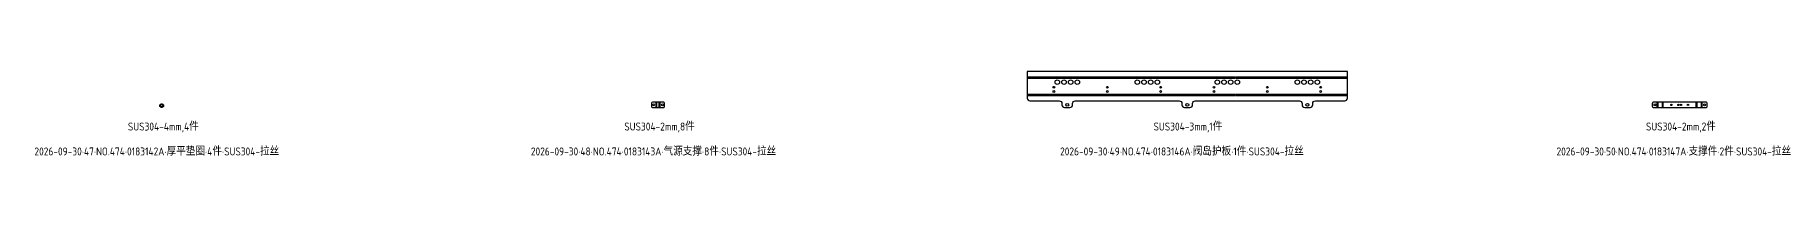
# Model space of a CAD drawing. Header units: inches. Extents: x -1146 to 223752, y 26431 to 27942.
# Drawn here: x 55210 to 61756, y 26431 to 26746 of the extents above; entities that cross this region are included whole.
import ezdxf

# ---------------------------------------------------------------- set-up
doc = ezdxf.new("R2010")
doc.units = ezdxf.units.IN
doc.header["$LTSCALE"] = 0.194989
doc.linetypes.add('CENTER', pattern=[50.8, 31.75, -6.35, 6.35, -6.35])
doc.layers.add('可见 (ISO)', color=7, linetype='Continuous', lineweight=25)
doc.layers.add('折弯线', color=1, linetype='CENTER')
doc.styles.add('Z-English', font='gbenor.shx', dxfattribs={"height": 10, "bigfont": 'hztxt.shx'})

msp = doc.modelspace()

# ---------------------------------------------------------------- linework, layer by layer
at = {"layer": '可见 (ISO)'}
for points in [[(58930.4, 26645.7, 0.414214), (58940.4, 26635.7), (59050.4, 26635.7, -0.414214), (59060.4, 26625.7), (59060.4, 26620.7, 0.414214), (59070.4, 26610.7), (59090.4, 26610.7, 0.414214), (59100.4, 26620.7), (59100.4, 26625.7, -0.414214), (59110.4, 26635.7), (59500.4, 26635.7, -0.414214), (59510.4, 26625.7), (59510.4, 26620.7, 0.414214), (59520.4, 26610.7), (59540.4, 26610.7, 0.414214), (59550.4, 26620.7), (59550.4, 26625.7, -0.414214), (59560.4, 26635.7), (59950.4, 26635.7, -0.414214), (59960.4, 26625.7), (59960.4, 26620.7, 0.414214), (59970.4, 26610.7), (59990.4, 26610.7, 0.414214), (60000.4, 26620.7), (60000.4, 26625.7, -0.414214), (60010.4, 26635.7), (60120.4, 26635.7, 0.414214), (60130.4, 26645.7), (60130.4, 26745.7), (58930.4, 26745.7)], [(57521.9, 26615.7, 0.414214), (57526.9, 26610.7), (57565.9, 26610.7, 0.414214), (57570.9, 26615.7), (57570.9, 26625.7, 0.414214), (57565.9, 26630.7), (57526.9, 26630.7, 0.414214), (57521.9, 26625.7)], [(61273.5, 26615.7, 0.414214), (61278.5, 26610.7), (61474.5, 26610.7, 0.414214), (61479.5, 26615.7), (61479.5, 26625.7, 0.414214), (61474.5, 26630.7), (61278.5, 26630.7, 0.414214), (61273.5, 26625.7)]]:
    msp.add_lwpolyline(points, format="xyb", close=True, dxfattribs=at)
for centre, radius in [((59042.9, 26705.7), 8.5), ((59067.9, 26705.7), 8.5), ((59092.9, 26705.7), 8.5), ((59117.9, 26705.7), 8.5), ((59342.9, 26705.7), 8.5), ((59367.9, 26705.7), 8.5), ((59392.9, 26705.7), 8.5), ((59417.9, 26705.7), 8.5), ((59642.9, 26705.7), 8.5), ((59667.9, 26705.7), 8.5), ((59692.9, 26705.7), 8.5), ((59717.9, 26705.7), 8.5), ((59942.9, 26705.7), 8.5), ((59967.9, 26705.7), 8.5), ((59992.9, 26705.7), 8.5), ((60017.9, 26705.7), 8.5), ((59030.4, 26686.7), 3.25), ((59030.4, 26670.7), 3.25), ((59230.4, 26686.7), 3.25), ((59230.4, 26670.7), 3.25), ((59430.4, 26686.7), 3.25), ((59430.4, 26670.7), 3.25), ((59630.4, 26686.7), 3.25), ((59630.4, 26670.7), 3.25), ((59830.4, 26686.7), 3.25), ((59830.4, 26670.7), 3.25), ((60030.4, 26686.7), 3.25), ((60030.4, 26670.7), 3.25), ((55685.3, 26617.7), 7), ((55685.3, 26617.7), 4), ((57529.9, 26620.7), 3.25), ((57562.9, 26620.7), 3.25), ((59080.4, 26620.7), 5.5), ((59530.4, 26620.7), 5.5), ((59980.4, 26620.7), 5.5), ((61283.5, 26620.7), 3.25), ((61345.5, 26620.7), 2.75), ((61371.5, 26620.7), 2.75), ((61381.5, 26620.7), 2.75), ((61407.5, 26620.7), 2.75), ((61469.5, 26620.7), 3.25)]:
    msp.add_circle(centre, radius, dxfattribs=at)
at = {"layer": '折弯线', "color": 5, "linetype": 'CENTER'}
for points in [[(58930.4, 26725.7), (60130.4, 26725.7)], [(58930.4, 26720.7), (60130.4, 26720.7)], [(58930.4, 26660.7), (60130.4, 26660.7)], [(58930.4, 26655.7), (60130.4, 26655.7)], [(57538.9, 26610.7), (57538.9, 26630.7)], [(57541.9, 26610.7), (57541.9, 26630.7)], [(57550.9, 26610.7), (57550.9, 26630.7)], [(57553.9, 26610.7), (57553.9, 26630.7)], [(61292.5, 26610.7), (61292.5, 26630.7)], [(61295.5, 26610.7), (61295.5, 26630.7)], [(61311.5, 26610.7), (61311.5, 26630.7)], [(61314.5, 26610.7), (61314.5, 26630.7)], [(61438.5, 26610.7), (61438.5, 26630.7)], [(61441.5, 26610.7), (61441.5, 26630.7)], [(61457.5, 26610.7), (61457.5, 26630.7)], [(61460.5, 26610.7), (61460.5, 26630.7)]]:
    msp.add_lwpolyline(points, dxfattribs=at)
at = {"layer": '折弯线', "color": 1, "linetype": 'CENTER', "ltscale": 0.5}
for points in [[(58930.4, 26723.2), (60130.4, 26723.2)], [(58930.4, 26658.2), (60130.4, 26658.2)], [(57540.4, 26610.7), (57540.4, 26630.7)], [(57552.4, 26610.7), (57552.4, 26630.7)], [(61294, 26610.7), (61294, 26630.7)], [(61313, 26610.7), (61313, 26630.7)], [(61440, 26610.7), (61440, 26630.7)], [(61459, 26610.7), (61459, 26630.7)]]:
    msp.add_lwpolyline(points, dxfattribs=at)

# ---------------------------------------------------------------- texts
at = {"color": 3, "style": 'Z-English'}
for s, p in [('SUS304-4mm,4件', (55558.7, 26524.4)), ('SUS304-2mm,8件', (57419.8, 26524.4)), ('SUS304-3mm,1件', (59403.8, 26524.4)), ('SUS304-2mm,2件', (61249.9, 26524.4))]:
    msp.add_text(s, height=30, dxfattribs=at).set_placement(p)
at = {"color": 2, "style": 'Z-English'}
for s, p in [('2026-09-30·47·NO.474·0183142A·厚平垫圈·4件·SUS304-拉丝', (55208.3, 26431)), ('2026-09-30·48·NO.474·0183143A·气源支撑·8件·SUS304-拉丝', (57069.4, 26431)), ('2026-09-30·49·NO.474·0183146A·阀岛护板·1件·SUS304-拉丝', (59053.4, 26431)), ('2026-09-30·50·NO.474·0183147A·支撑件·2件·SUS304-拉丝', (60914.5, 26431))]:
    msp.add_text(s, height=30, dxfattribs=at).set_placement(p)

doc.saveas('drawing.dxf')
